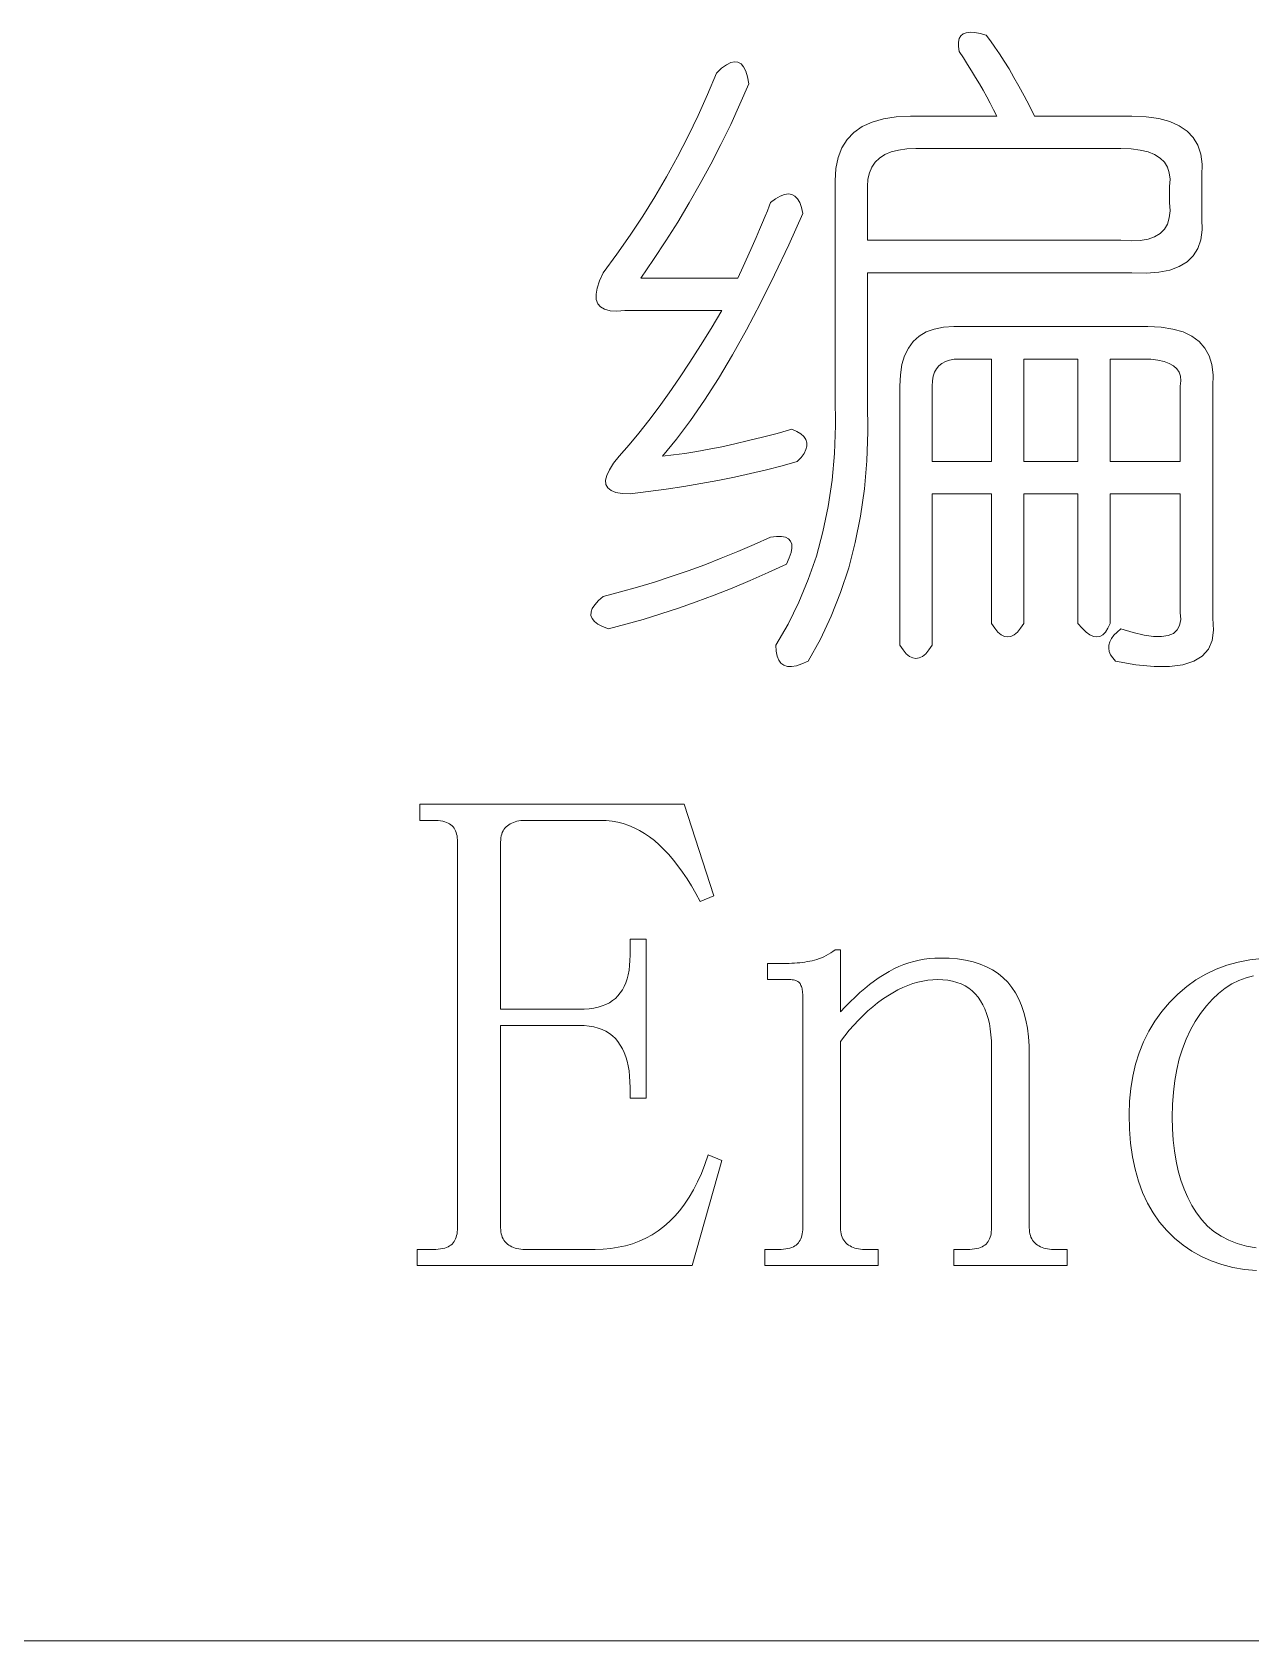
# Model space of a CAD drawing. Extents: x 1 to 297, y 1 to 210.
# Drawn here: x 241.709 to 245.324, y 45.675 to 50.445 of the extents above; entities that cross this region are included whole.
import ezdxf

# ---------------------------------------------------------------- set-up
doc = ezdxf.new("R2010")
doc.units = 0

msp = doc.modelspace()

# ---------------------------------------------------------------- linework, layer by layer
at = {"color": 7, "lineweight": 13}
msp.add_line((220.3005, 45.6755), (295.449, 45.6755), dxfattribs=at)
for points in [[(244.4586, 50.388), (244.4566, 50.4029), (244.4567, 50.4156), (244.4591, 50.426), (244.4638, 50.4341), (244.4706, 50.44), (244.4798, 50.4437), (244.4911, 50.4452), (244.5047, 50.4444), (244.5206, 50.4413), (244.5386, 50.436), (244.5516, 50.4192), (244.5649, 50.4008), (244.5785, 50.3808), (244.5924, 50.3592), (244.6066, 50.336), (244.6212, 50.3112), (244.6361, 50.2848), (244.6513, 50.2568), (244.6668, 50.2272), (244.6826, 50.196), (244.9706, 50.196), (245.013, 50.1943), (245.0506, 50.189), (245.0834, 50.1802), (245.1114, 50.1679), (245.1346, 50.152), (245.153, 50.1327), (245.1666, 50.1098), (245.1754, 50.0834), (245.1794, 50.0535), (245.1786, 50.02), (245.1786, 49.892), (245.1794, 49.8588), (245.1754, 49.8293), (245.1666, 49.8037), (245.153, 49.782), (245.1346, 49.764), (245.1114, 49.75), (245.0834, 49.7397), (245.0506, 49.7333), (245.013, 49.7308), (244.9706, 49.732), (244.1866, 49.732), (244.1866, 49.348), (244.1878, 49.2597), (244.1847, 49.174), (244.1775, 49.0908), (244.1662, 49.0101), (244.1506, 48.932), (244.131, 48.8565), (244.1071, 48.7836), (244.0791, 48.7132), (244.047, 48.6453), (244.0106, 48.58), (243.9924, 48.5719), (243.9761, 48.5666), (243.9617, 48.5642), (243.9492, 48.5647), (243.9386, 48.568), (243.93, 48.5743), (243.9233, 48.5834), (243.9185, 48.5954), (243.9156, 48.6103), (243.9146, 48.628), (243.951, 48.6901), (243.9831, 48.7548), (244.0111, 48.822), (244.035, 48.8917), (244.0546, 48.964), (244.0702, 49.0389), (244.0815, 49.1164), (244.0887, 49.1964), (244.0918, 49.2789), (244.0906, 49.364), (244.0906, 50.004), (244.0929, 50.0405), (244.0996, 50.0732), (244.1108, 50.102), (244.1265, 50.1269), (244.1466, 50.148), (244.1713, 50.1653), (244.2004, 50.1788), (244.234, 50.1884), (244.2721, 50.1941), (244.3146, 50.196), (244.5706, 50.196), (244.5609, 50.2152), (244.5508, 50.2344), (244.5404, 50.2536), (244.5297, 50.2728), (244.5186, 50.292), (244.5073, 50.3112), (244.4956, 50.3304), (244.4836, 50.3496), (244.4713, 50.3688)], [(243.7386, 50.324), (243.754, 50.3381), (243.7681, 50.3484), (243.7809, 50.3548), (243.7924, 50.3573), (243.8026, 50.356), (243.8116, 50.3509), (243.8193, 50.342), (243.8257, 50.3292), (243.8308, 50.3125), (243.8346, 50.292), (243.8084, 50.2316), (243.7809, 50.1717), (243.7521, 50.1125), (243.722, 50.054), (243.6906, 49.996), (243.658, 49.9388), (243.6241, 49.8821), (243.5889, 49.8261), (243.5524, 49.7708), (243.5146, 49.716), (243.8026, 49.716), (243.818, 49.75), (243.8321, 49.7813), (243.8449, 49.8101), (243.8564, 49.8364), (243.8666, 49.86), (243.8756, 49.8812), (243.8833, 49.8997), (243.8897, 49.9157), (243.8948, 49.9292), (243.8986, 49.94), (243.914, 49.9512), (243.9281, 49.9592), (243.9409, 49.964), (243.9524, 49.9656), (243.9626, 49.964), (243.9716, 49.9592), (243.9793, 49.9512), (243.9857, 49.94), (243.9908, 49.9256), (243.9946, 49.908), (243.953, 49.8144), (243.9114, 49.7256), (243.8698, 49.6416), (243.8282, 49.5624), (243.7866, 49.488), (243.745, 49.4184), (243.7034, 49.3536), (243.6618, 49.2936), (243.6202, 49.2384), (243.5786, 49.188), (243.6113, 49.1917), (243.6452, 49.1964), (243.6804, 49.202), (243.7169, 49.2085), (243.7546, 49.216), (243.7937, 49.2245), (243.834, 49.234), (243.8756, 49.2444), (243.9185, 49.2557), (243.9626, 49.268), (243.9772, 49.2613), (243.9889, 49.254), (243.9977, 49.246), (244.0036, 49.2373), (244.0066, 49.228), (244.0068, 49.2181), (244.0041, 49.2076), (243.9985, 49.1964), (243.99, 49.1845), (243.9786, 49.172), (243.9334, 49.1596), (243.8871, 49.1477), (243.8399, 49.1365), (243.7918, 49.126), (243.7426, 49.116), (243.6926, 49.1068), (243.6415, 49.0981), (243.5895, 49.0901), (243.5366, 49.0828), (243.4826, 49.076), (243.4593, 49.0772), (243.4404, 49.0805), (243.426, 49.0861), (243.4161, 49.094), (243.4106, 49.104), (243.4097, 49.1164), (243.4132, 49.1309), (243.4212, 49.1477), (243.4337, 49.1668), (243.4506, 49.188), (243.4796, 49.2212), (243.5089, 49.2565), (243.5385, 49.2941), (243.5684, 49.334), (243.5986, 49.376), (243.6292, 49.4204), (243.6601, 49.4669), (243.6913, 49.5157), (243.7228, 49.5668), (243.7546, 49.62), (243.4666, 49.62), (243.443, 49.6183), (243.4231, 49.6194), (243.4071, 49.6234), (243.395, 49.6303), (243.3866, 49.64), (243.3822, 49.6527), (243.3815, 49.6682), (243.3847, 49.6866), (243.3918, 49.7079), (243.4026, 49.732), (243.4434, 49.7869), (243.4826, 49.8428), (243.5202, 49.8996), (243.5562, 49.9573), (243.5906, 50.016), (243.6234, 50.0757), (243.6546, 50.1364), (243.6842, 50.198), (243.7122, 50.2605)], [(244.9386, 50.1), (244.3306, 50.1), (244.3033, 50.0989), (244.2788, 50.0956), (244.2572, 50.09), (244.2385, 50.0821), (244.2226, 50.072), (244.2097, 50.0597), (244.1996, 50.0452), (244.1924, 50.0284), (244.1881, 50.0093), (244.1866, 49.988), (244.1866, 49.828), (244.9386, 49.828), (244.9689, 49.8263), (244.9956, 49.8274), (245.0188, 49.8314), (245.0385, 49.8383), (245.0546, 49.848), (245.0673, 49.8607), (245.0764, 49.8762), (245.082, 49.8946), (245.0841, 49.9159), (245.0826, 49.94), (245.0826, 49.988), (245.0841, 50.0093), (245.082, 50.0284), (245.0764, 50.0452), (245.0673, 50.0597), (245.0546, 50.072), (245.0385, 50.0821), (245.0188, 50.09), (244.9956, 50.0956), (244.9689, 50.0989)], [(244.4426, 49.572), (245.0186, 49.572), (245.058, 49.5703), (245.0929, 49.565), (245.1233, 49.5562), (245.1492, 49.5439), (245.1706, 49.528), (245.1876, 49.5087), (245.2001, 49.4858), (245.2081, 49.4594), (245.2116, 49.4295), (245.2106, 49.396), (245.2106, 48.708), (245.2135, 48.6722), (245.2094, 48.6415), (245.1982, 48.6159), (245.1799, 48.5954), (245.1546, 48.58), (245.1223, 48.5698), (245.083, 48.5647), (245.0366, 48.5647), (244.9831, 48.5698), (244.9226, 48.58), (244.9142, 48.5896), (244.9079, 48.5992), (244.9039, 48.6088), (244.9022, 48.6184), (244.9026, 48.628), (244.9054, 48.6376), (244.9103, 48.6472), (244.9175, 48.6568), (244.927, 48.6664), (244.9386, 48.676), (244.975, 48.665), (245.0071, 48.6575), (245.0351, 48.6535), (245.059, 48.653), (245.0786, 48.656), (245.0942, 48.6626), (245.1055, 48.6727), (245.1127, 48.6863), (245.1158, 48.7034), (245.1146, 48.724), (245.1146, 49.076), (244.9066, 49.076), (244.9066, 48.692), (244.8999, 48.6776), (244.8926, 48.6664), (244.8846, 48.6584), (244.8759, 48.6536), (244.8666, 48.652), (244.8567, 48.6536), (244.8462, 48.6584), (244.835, 48.6664), (244.8231, 48.6776), (244.8106, 48.692), (244.8106, 49.076), (244.6506, 49.076), (244.6506, 48.692), (244.641, 48.6776), (244.6314, 48.6664), (244.6218, 48.6584), (244.6122, 48.6536), (244.6026, 48.652), (244.593, 48.6536), (244.5834, 48.6584), (244.5738, 48.6664), (244.5642, 48.6776), (244.5546, 48.692), (244.5546, 49.076), (244.3786, 49.076), (244.3786, 48.628), (244.369, 48.6136), (244.3594, 48.6024), (244.3498, 48.5944), (244.3402, 48.5896), (244.3306, 48.588), (244.321, 48.5896), (244.3114, 48.5944), (244.3018, 48.6024), (244.2922, 48.6136), (244.2826, 48.628), (244.2826, 49.396), (244.2842, 49.4295), (244.289, 49.4594), (244.297, 49.4858), (244.3082, 49.5087), (244.3226, 49.528), (244.3402, 49.5439), (244.361, 49.5562), (244.385, 49.565), (244.4122, 49.5703)], [(244.5546, 49.476), (244.4586, 49.476), (244.4434, 49.4752), (244.4298, 49.4728), (244.4178, 49.4688), (244.4074, 49.4632), (244.3986, 49.456), (244.3914, 49.4472), (244.3858, 49.4368), (244.3818, 49.4248), (244.3794, 49.4112), (244.3786, 49.396), (244.3786, 49.172), (244.5546, 49.172)], [(244.8106, 49.476), (244.6506, 49.476), (244.6506, 49.172), (244.8106, 49.172)], [(245.0026, 49.476), (244.9066, 49.476), (244.9066, 49.172), (245.1146, 49.172), (245.1146, 49.396), (245.1164, 49.4112), (245.1153, 49.4248), (245.1113, 49.4368), (245.1044, 49.4472), (245.0946, 49.456), (245.082, 49.4632), (245.0665, 49.4688), (245.0481, 49.4728), (245.0268, 49.4752)], [(243.4026, 48.772), (243.4537, 48.7853), (243.5044, 48.7996), (243.5548, 48.8148), (243.6049, 48.8309), (243.6546, 48.848), (243.7041, 48.8661), (243.7532, 48.8852), (243.802, 48.9052), (243.8505, 48.9261), (243.8986, 48.948), (243.9164, 48.9501), (243.9313, 48.95), (243.9433, 48.9476), (243.9524, 48.9429), (243.9586, 48.936), (243.962, 48.9269), (243.9625, 48.9156), (243.9601, 48.902), (243.9548, 48.8861), (243.9466, 48.868), (243.8924, 48.8431), (243.8385, 48.8194), (243.7849, 48.797), (243.7316, 48.7759), (243.6786, 48.756), (243.626, 48.7375), (243.5737, 48.7202), (243.5217, 48.7042), (243.47, 48.6895), (243.4186, 48.676), (243.4012, 48.6828), (243.3873, 48.6901), (243.3769, 48.6981), (243.37, 48.7068), (243.3666, 48.716), (243.3668, 48.726), (243.3705, 48.7365), (243.3777, 48.7477), (243.3884, 48.7596)], [(242.8586, 48.108), (242.8586, 48.156), (243.6426, 48.156), (243.7306, 47.884), (243.6906, 47.868), (243.6777, 47.8914), (243.6647, 47.9136), (243.6515, 47.9346), (243.6382, 47.9544), (243.6246, 47.973), (243.6109, 47.9904), (243.5971, 48.0066), (243.5831, 48.0216), (243.569, 48.0354), (243.5546, 48.048), (243.5401, 48.0594), (243.5252, 48.0696), (243.51, 48.0786), (243.4945, 48.0864), (243.4786, 48.093), (243.4625, 48.0984), (243.446, 48.1026), (243.4292, 48.1056), (243.4121, 48.1074), (243.3946, 48.108), (243.1706, 48.108), (243.1644, 48.1079), (243.1583, 48.1074), (243.1525, 48.1066), (243.147, 48.1055), (243.1416, 48.104), (243.1366, 48.1023), (243.1317, 48.1002), (243.1271, 48.0978), (243.1228, 48.0951), (243.1186, 48.092), (243.1148, 48.0887), (243.1114, 48.085), (243.1084, 48.081), (243.1058, 48.0767), (243.1036, 48.072), (243.1018, 48.0671), (243.1004, 48.0618), (243.0994, 48.0562), (243.0988, 48.0503), (243.0986, 48.044), (243.0986, 47.548), (243.3306, 47.548), (243.3462, 47.5484), (243.3609, 47.5496), (243.3747, 47.5516), (243.3876, 47.5544), (243.3996, 47.558), (243.4108, 47.5624), (243.4211, 47.5676), (243.4305, 47.5736), (243.439, 47.5804), (243.4466, 47.588), (243.4535, 47.5964), (243.4596, 47.6056), (243.465, 47.6156), (243.4697, 47.6264), (243.4736, 47.638), (243.4769, 47.6504), (243.4794, 47.6636), (243.4812, 47.6776), (243.4823, 47.6924), (243.4826, 47.708), (243.4826, 47.756), (243.5306, 47.756), (243.5306, 47.284), (243.4826, 47.284), (243.4826, 47.316), (243.4823, 47.3332), (243.4812, 47.3496), (243.4794, 47.3652), (243.4769, 47.38), (243.4736, 47.394), (243.4697, 47.4072), (243.465, 47.4196), (243.4596, 47.4312), (243.4535, 47.442), (243.4466, 47.452), (243.439, 47.4612), (243.4305, 47.4693), (243.4211, 47.4765), (243.4108, 47.4828), (243.3996, 47.488), (243.3876, 47.4924), (243.3747, 47.4957), (243.3609, 47.4981), (243.3462, 47.4996), (243.3306, 47.5), (243.0986, 47.5), (243.0986, 46.9), (243.0988, 46.8938), (243.0994, 46.8879), (243.1004, 46.8823), (243.1018, 46.877), (243.1036, 46.872), (243.1058, 46.8674), (243.1084, 46.8631), (243.1114, 46.8591), (243.1148, 46.8554), (243.1186, 46.852), (243.1228, 46.849), (243.1271, 46.8463), (243.1317, 46.8439), (243.1366, 46.8418), (243.1416, 46.84), (243.147, 46.8386), (243.1525, 46.8375), (243.1583, 46.8367), (243.1644, 46.8362), (243.1706, 46.836), (243.3786, 46.836), (243.4023, 46.8367), (243.4252, 46.8388), (243.4474, 46.8422), (243.4689, 46.8469), (243.4896, 46.853), (243.5097, 46.8605), (243.529, 46.8694), (243.5476, 46.8796), (243.5655, 46.8911), (243.5826, 46.904), (243.5991, 46.9184), (243.6148, 46.9343), (243.6298, 46.9517), (243.6441, 46.9706), (243.6576, 46.991), (243.6705, 47.013), (243.6826, 47.0365), (243.694, 47.0615), (243.7047, 47.088), (243.7146, 47.116), (243.7546, 47.1), (243.6666, 46.788), (242.8506, 46.788), (242.8506, 46.836), (242.8986, 46.836), (242.9064, 46.8362), (242.9137, 46.8367), (242.9205, 46.8375), (242.9268, 46.8386), (242.9326, 46.84), (242.938, 46.8418), (242.9429, 46.8439), (242.9473, 46.8463), (242.9512, 46.849), (242.9546, 46.852), (242.9577, 46.8554), (242.9604, 46.8591), (242.9628, 46.8631), (242.9649, 46.8674), (242.9666, 46.872), (242.9681, 46.877), (242.9692, 46.8823), (242.97, 46.8879), (242.9705, 46.8938), (242.9706, 46.9), (242.9706, 48.044), (242.9705, 48.0503), (242.97, 48.0562), (242.9692, 48.0618), (242.9681, 48.0671), (242.9666, 48.072), (242.9649, 48.0767), (242.9628, 48.081), (242.9604, 48.085), (242.9577, 48.0887), (242.9546, 48.092), (242.9512, 48.0951), (242.9473, 48.0978), (242.9429, 48.1002), (242.938, 48.1023), (242.9326, 48.104), (242.9268, 48.1055), (242.9205, 48.1066), (242.9137, 48.1074), (242.9064, 48.1079), (242.8986, 48.108)], [(243.8826, 46.788), (243.8826, 46.836), (243.9226, 46.836), (243.9304, 46.8362), (243.9377, 46.8367), (243.9445, 46.8375), (243.9508, 46.8386), (243.9566, 46.84), (243.962, 46.8418), (243.9669, 46.8439), (243.9713, 46.8463), (243.9752, 46.849), (243.9786, 46.852), (243.9817, 46.8554), (243.9844, 46.8591), (243.9868, 46.8631), (243.9889, 46.8674), (243.9906, 46.872), (243.9921, 46.877), (243.9932, 46.8823), (243.994, 46.8879), (243.9945, 46.8938), (243.9946, 46.9), (243.9946, 47.588), (243.9946, 47.5927), (243.9943, 47.5972), (243.9939, 47.6014), (243.9933, 47.6053), (243.9926, 47.609), (243.9917, 47.6125), (243.9907, 47.6158), (243.9895, 47.6188), (243.9882, 47.6215), (243.9866, 47.624), (243.9849, 47.6263), (243.9828, 47.6284), (243.9804, 47.6302), (243.9777, 47.6317), (243.9746, 47.633), (243.9713, 47.6341), (243.9676, 47.635), (243.9636, 47.6356), (243.9593, 47.6359), (243.9546, 47.636), (243.8906, 47.636), (243.8906, 47.684), (243.9466, 47.684), (243.9546, 47.6841), (243.9625, 47.6844), (243.9703, 47.6848), (243.978, 47.6853), (243.9856, 47.686), (243.9932, 47.6869), (244.0007, 47.688), (244.0081, 47.6892), (244.0154, 47.6905), (244.0226, 47.692), (244.0298, 47.6938), (244.0369, 47.6959), (244.0439, 47.6983), (244.0508, 47.701), (244.0576, 47.704), (244.0644, 47.7074), (244.0711, 47.7111), (244.0777, 47.7151), (244.0842, 47.7194), (244.0906, 47.724), (244.1066, 47.724), (244.1066, 47.54), (244.121, 47.5556), (244.1354, 47.5704), (244.1498, 47.5844), (244.1642, 47.5976), (244.1786, 47.61), (244.193, 47.6216), (244.2074, 47.6324), (244.2218, 47.6424), (244.2362, 47.6516), (244.2506, 47.66), (244.2651, 47.6676), (244.2798, 47.6744), (244.2946, 47.6804), (244.3095, 47.6856), (244.3246, 47.69), (244.3399, 47.6936), (244.3553, 47.6964), (244.371, 47.6984), (244.3867, 47.6996), (244.4026, 47.7), (244.4291, 47.6993), (244.4541, 47.6972), (244.4778, 47.6936), (244.4999, 47.6885), (244.5206, 47.682), (244.5399, 47.6741), (244.5578, 47.6648), (244.5742, 47.654), (244.5891, 47.6417), (244.6026, 47.628), (244.6148, 47.6129), (244.6257, 47.5964), (244.6353, 47.5784), (244.6436, 47.5589), (244.6506, 47.538), (244.6564, 47.5157), (244.6609, 47.492), (244.6641, 47.4668), (244.666, 47.4401), (244.6666, 47.412), (244.6666, 46.9), (244.6668, 46.8938), (244.6674, 46.8879), (244.6684, 46.8823), (244.6698, 46.877), (244.6716, 46.872), (244.6738, 46.8674), (244.6764, 46.8631), (244.6794, 46.8591), (244.6828, 46.8554), (244.6866, 46.852), (244.6908, 46.849), (244.6951, 46.8463), (244.6997, 46.8439), (244.7046, 46.8418), (244.7096, 46.84), (244.715, 46.8386), (244.7205, 46.8375), (244.7263, 46.8367), (244.7323, 46.8362), (244.7386, 46.836), (244.7786, 46.836), (244.7786, 46.788), (244.4426, 46.788), (244.4426, 46.836), (244.4826, 46.836), (244.4904, 46.8362), (244.4977, 46.8367), (244.5045, 46.8375), (244.5108, 46.8386), (244.5166, 46.84), (244.522, 46.8418), (244.5269, 46.8439), (244.5313, 46.8463), (244.5352, 46.849), (244.5386, 46.852), (244.5417, 46.8554), (244.5444, 46.8591), (244.5468, 46.8631), (244.5489, 46.8674), (244.5506, 46.872), (244.5521, 46.877), (244.5532, 46.8823), (244.554, 46.8879), (244.5545, 46.8938), (244.5546, 46.9), (244.5546, 47.436), (244.5542, 47.4548), (244.553, 47.4727), (244.551, 47.4897), (244.5482, 47.5058), (244.5446, 47.521), (244.5402, 47.5354), (244.535, 47.5489), (244.529, 47.5615), (244.5222, 47.5732), (244.5146, 47.584), (244.5062, 47.5939), (244.497, 47.6028), (244.487, 47.6106), (244.4762, 47.6173), (244.4646, 47.623), (244.4522, 47.6277), (244.439, 47.6314), (244.425, 47.634), (244.4102, 47.6355), (244.3946, 47.636), (244.3802, 47.6356), (244.3657, 47.6341), (244.3511, 47.6317), (244.3364, 47.6284), (244.3216, 47.624), (244.3068, 47.6188), (244.2919, 47.6125), (244.2769, 47.6053), (244.2618, 47.5972), (244.2466, 47.588), (244.2316, 47.578), (244.2167, 47.5672), (244.2021, 47.5556), (244.1878, 47.5432), (244.1736, 47.53), (244.1598, 47.516), (244.1461, 47.5012), (244.1327, 47.4856), (244.1196, 47.4692), (244.1066, 47.452), (244.1066, 46.9), (244.1068, 46.8938), (244.1074, 46.8879), (244.1084, 46.8823), (244.1098, 46.877), (244.1116, 46.872), (244.1138, 46.8674), (244.1164, 46.8631), (244.1194, 46.8591), (244.1228, 46.8554), (244.1266, 46.852), (244.1308, 46.849), (244.1351, 46.8463), (244.1397, 46.8439), (244.1445, 46.8418), (244.1496, 46.84), (244.155, 46.8386), (244.1605, 46.8375), (244.1663, 46.8367), (244.1723, 46.8362), (244.1786, 46.836), (244.2186, 46.836), (244.2186, 46.788)]]:
    msp.add_lwpolyline(points, close=True, dxfattribs=at)
for points in [[(245.341, 46.7732), (245.305, 46.7768), (245.2706, 46.7828), (245.2378, 46.7912), (245.2066, 46.802), (245.177, 46.8152), (245.149, 46.8308), (245.1226, 46.8488), (245.0978, 46.8692), (245.0746, 46.892), (245.0533, 46.9171), (245.0343, 46.9442), (245.0175, 46.9734), (245.0029, 47.0047), (244.9906, 47.038), (244.9805, 47.0735), (244.9727, 47.111), (244.9671, 47.1506), (244.9637, 47.1923), (244.9626, 47.236), (244.9638, 47.2754), (244.9674, 47.3133), (244.9734, 47.3499), (244.9818, 47.3852), (244.9926, 47.419), (245.0058, 47.4516), (245.0214, 47.4827), (245.0394, 47.5125), (245.0598, 47.541), (245.0826, 47.568), (245.1073, 47.5931), (245.1335, 47.6156), (245.1611, 47.6354), (245.1902, 47.6525), (245.2206, 47.667), (245.2525, 47.6789), (245.2859, 47.6882), (245.3207, 47.6948), (245.3569, 47.6987)], [(245.3321, 47.6474), (245.3099, 47.6416), (245.2884, 47.6335), (245.2676, 47.623), (245.2476, 47.6103), (245.2283, 47.5952), (245.2097, 47.5778), (245.1918, 47.5581), (245.1746, 47.536), (245.1587, 47.5121), (245.1444, 47.4866), (245.1318, 47.4596), (245.1209, 47.4311), (245.1116, 47.401), (245.1041, 47.3695), (245.0982, 47.3364), (245.094, 47.3018), (245.0915, 47.2657), (245.0906, 47.228), (245.0914, 47.1935), (245.0935, 47.1604), (245.0971, 47.1286), (245.1022, 47.0981), (245.1086, 47.069), (245.1165, 47.0413), (245.1259, 47.015), (245.1367, 46.99), (245.149, 46.9663), (245.1626, 46.944), (245.178, 46.9235), (245.1953, 46.9052), (245.2145, 46.889), (245.2356, 46.8749), (245.2586, 46.863), (245.2836, 46.8533), (245.3105, 46.8458), (245.3393, 46.8404)]]:
    msp.add_lwpolyline(points, dxfattribs=at)

doc.saveas('drawing.dxf')
